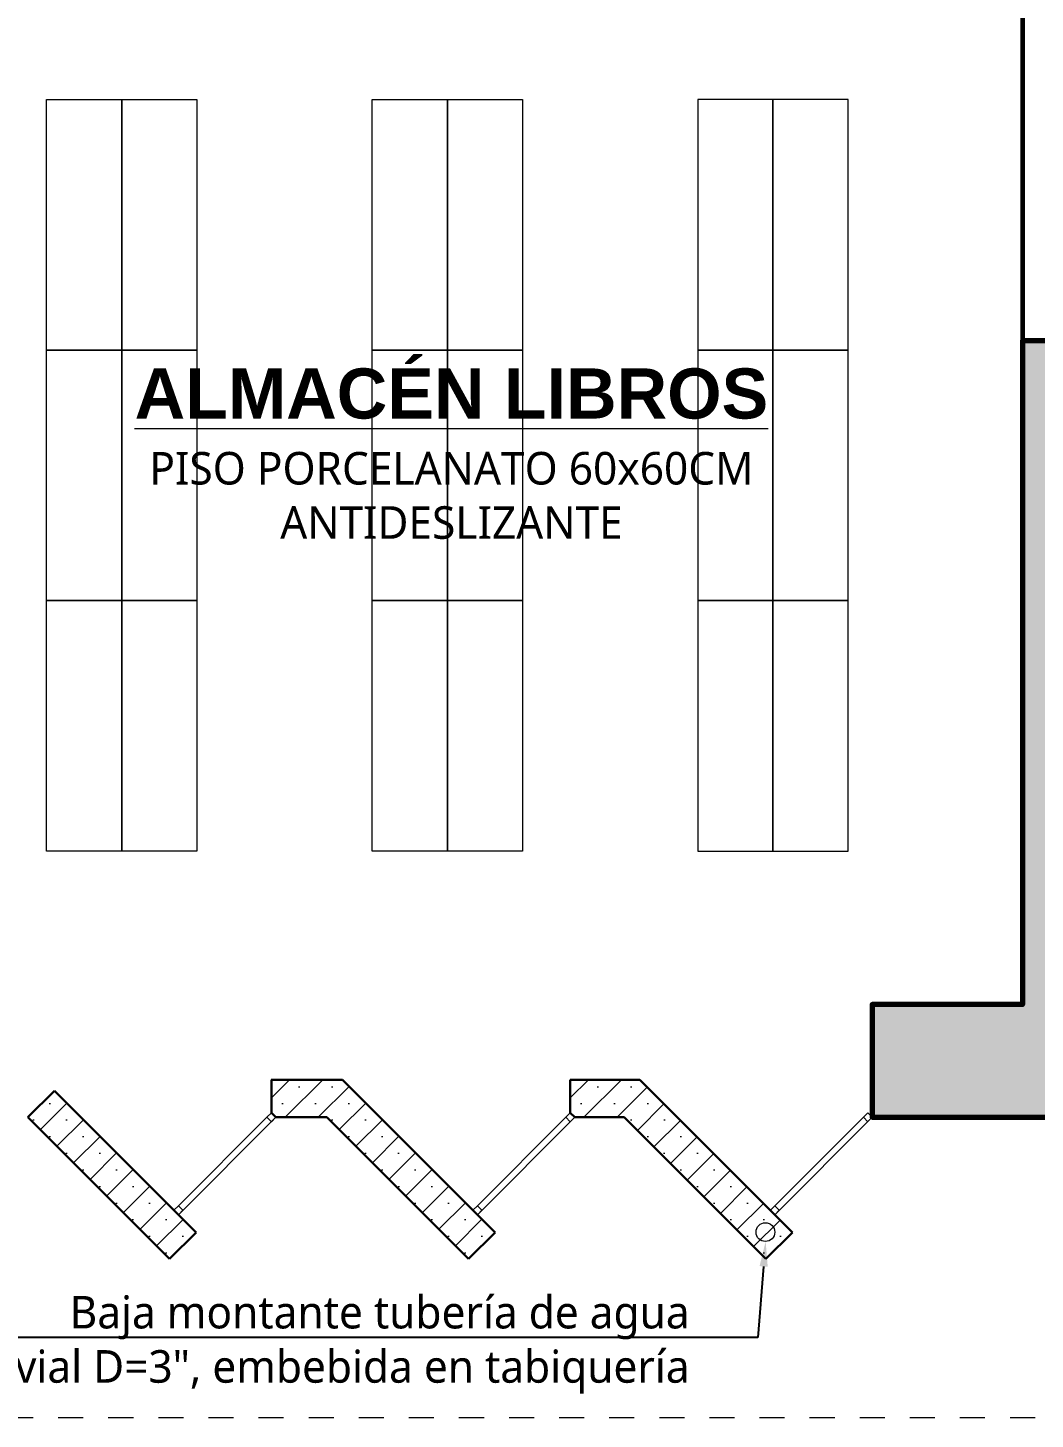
# Model space of a CAD drawing. Header units: millimetres. Extents: x 1 to 121, y 0 to 90.
# Drawn here: x 56.75 to 60.77, y 10.22 to 15.77 of the extents above; entities that cross this region are included whole.
import ezdxf
from ezdxf import colors
from ezdxf.entities.mleader import LeaderData, LeaderLine
from ezdxf.math import Vec2, Vec3

# ---------------------------------------------------------------- set-up
doc = ezdxf.new("R2010")
doc.units = ezdxf.units.MM
doc.linetypes.add('DASHED2', pattern=[0.375, 0.25, -0.125])
doc.linetypes.add('HIDDEN2', pattern=[0.1875, 0.125, -0.0625])
for name, color, linetype, lineweight in [('ArchiCAD Windows_Pen_No__3', 150, 'Continuous', 0), ('COLUMNAS 50', 32, 'Continuous', 70), ('Equipamiento SR', 23, 'Continuous', 0), ('GRAFO 0 BLANCO', 7, 'Continuous', 0), ('I.S. CANALETAS', 12, 'Continuous', 0), ('letras sr', 7, 'Continuous', 5), ('Muros el', 144, 'Continuous', 60), ('proyecciones', 1, 'DASHED2', 5), ('TABIQUERIA DE DRYWALL', 221, 'Continuous', 30), ('texturas 1', 251, 'Continuous', 5)]:
    doc.layers.add(name, color=color, linetype=linetype, lineweight=lineweight)
doc.styles.add('Generales', font='trebuc.ttf', dxfattribs={"height": 0.1})
doc.styles.add('Santa Rosa 1 50', font='trebuc.ttf')

msp = doc.modelspace()

# ---------------------------------------------------------------- hatches: boundary and pattern name
at = {"layer": 'GRAFO 0 BLANCO', "true_color": 0xc7c8ca}
h = msp.add_hatch(color=9, dxfattribs=at)
h.dxf.hatch_style = 1
h.paths.add_polyline_path([(60.1224, 11.8735), (60.7224, 11.8735), (60.7224, 14.5235), (60.9724, 14.5235), (60.9724, 11.4235), (60.1224, 11.4235)])
at = {"layer": 'texturas 1'}
h = msp.add_hatch(dxfattribs=at)
h.set_pattern_fill('SACNCR', color=256)
h.set_pattern_definition([(45, (267.44671, 22.74851), (-0.06629126, 0.06629126), []), (45, (267.513, 22.74851), (-0.06629126, 0.06629126), [0, -0.09375])])
h.paths.add_polyline_path([(56.8571, 11.5296), (56.751, 11.4235), (57.3167, 10.8578), (57.4228, 10.9639)])
h.paths.add_polyline_path([(58.9169, 11.5735), (58.9169, 11.4412), (58.9346, 11.4235), (59.1324, 11.4235), (59.6981, 10.8578), (59.8042, 10.9639), (59.1946, 11.5735)])
h.paths.add_polyline_path([(57.7233, 11.5735), (57.7233, 11.4412), (57.741, 11.4235), (57.9447, 11.4235), (58.5104, 10.8578), (58.6164, 10.9639), (58.0068, 11.5735)])

# ---------------------------------------------------------------- linework, layer by layer
at = {"layer": 'ArchiCAD Windows_Pen_No__3', "linetype": 'Continuous'}
for p, q in [((57.7233, 11.4412), (57.7056, 11.4235)), ((58.9169, 11.4412), (58.8993, 11.4235)), ((60.1047, 11.4412), (60.1224, 11.4236)), ((57.741, 11.4235), (57.3521, 11.0346)), ((57.7056, 11.4235), (57.3521, 11.07)), ((57.7056, 11.4235), (57.7233, 11.4058)), ((57.7233, 11.4058), (57.741, 11.4235)), ((58.9346, 11.4235), (58.5457, 11.0346)), ((58.8993, 11.4235), (58.5457, 11.07)), ((58.8993, 11.4235), (58.9169, 11.4058)), ((58.9169, 11.4058), (58.9346, 11.4235)), ((60.1224, 11.4235), (59.7335, 11.0346)), ((60.087, 11.4235), (59.7335, 11.0699)), ((60.1047, 11.4412), (60.087, 11.4235)), ((60.087, 11.4235), (60.1047, 11.4058)), ((57.3521, 11.07), (57.3344, 11.0523)), ((57.3521, 11.07), (57.3697, 11.0523)), ((58.5457, 11.07), (58.528, 11.0523)), ((58.5634, 11.0523), (58.5457, 11.07)), ((59.7335, 11.0699), (59.7158, 11.0523)), ((59.7511, 11.0523), (59.7335, 11.0699)), ((57.3344, 11.0523), (57.3521, 11.0346)), ((57.3521, 11.0346), (57.3697, 11.0523)), ((58.5457, 11.0346), (58.5634, 11.0523)), ((59.7335, 11.0346), (59.7158, 11.0523)), ((59.7335, 11.0346), (59.7511, 11.0523))]:
    msp.add_line(p, q, dxfattribs=at)
at = {"layer": 'COLUMNAS 50', "linetype": 'Continuous'}
msp.add_lwpolyline([(60.9724, 11.4235), (60.9724, 14.5235), (60.7224, 14.5235), (60.7224, 11.8735), (60.1224, 11.8735), (60.1224, 11.4235)], close=True, dxfattribs=at)
at = {"layer": 'Equipamiento SR'}
for points in [[(57.126, 15.486), (57.126, 14.486), (56.826, 14.486), (56.826, 15.486), (57.126, 15.486)], [(57.426, 15.486), (57.426, 14.486), (57.126, 14.486), (57.126, 15.486), (57.426, 15.486)], [(58.426, 15.486), (58.426, 14.486), (58.126, 14.486), (58.126, 15.486), (58.426, 15.486)], [(58.726, 15.486), (58.726, 14.486), (58.426, 14.486), (58.426, 15.486), (58.726, 15.486)], [(59.426, 15.486), (59.426, 14.486), (59.726, 14.486), (59.726, 15.486), (59.426, 15.486)], [(59.726, 15.486), (59.726, 14.486), (60.026, 14.486), (60.026, 15.486), (59.726, 15.486)], [(57.126, 14.486), (57.126, 13.486), (56.826, 13.486), (56.826, 14.486), (57.126, 14.486)], [(57.426, 14.486), (57.426, 13.486), (57.126, 13.486), (57.126, 14.486), (57.426, 14.486)], [(58.426, 14.486), (58.426, 13.486), (58.126, 13.486), (58.126, 14.486), (58.426, 14.486)], [(58.726, 14.486), (58.726, 13.486), (58.426, 13.486), (58.426, 14.486), (58.726, 14.486)], [(59.426, 14.486), (59.426, 13.486), (59.726, 13.486), (59.726, 14.486), (59.426, 14.486)], [(59.726, 14.486), (59.726, 13.486), (60.026, 13.486), (60.026, 14.486), (59.726, 14.486)], [(57.126, 13.486), (57.126, 12.486), (56.826, 12.486), (56.826, 13.486), (57.126, 13.486)], [(57.426, 13.486), (57.426, 12.486), (57.126, 12.486), (57.126, 13.486), (57.426, 13.486)], [(58.426, 13.486), (58.426, 12.486), (58.126, 12.486), (58.126, 13.486), (58.426, 13.486)], [(58.726, 13.486), (58.726, 12.486), (58.426, 12.486), (58.426, 13.486), (58.726, 13.486)], [(59.426, 13.486), (59.426, 12.486), (59.726, 12.486), (59.726, 13.486), (59.426, 13.486)], [(59.726, 13.486), (59.726, 12.486), (60.026, 12.486), (60.026, 13.486), (59.726, 13.486)]]:
    msp.add_lwpolyline(points, dxfattribs=at)
at = {"layer": 'I.S. CANALETAS'}
msp.add_circle((59.6957, 10.9651), 0.0375, dxfattribs=at)
at = {"layer": 'Muros el', "ltscale": 0.05}
msp.add_line((60.7224, 16.2485), (60.7224, 12.9735), dxfattribs=at)
at = {"layer": 'proyecciones', "linetype": 'HIDDEN2', "ltscale": 0.5}
msp.add_lwpolyline([(60.9724, 11.4235), (60.9724, 10.2235), (27.126, 10.2235), (27.126, 11.4235)], dxfattribs=at)
at = {"layer": 'TABIQUERIA DE DRYWALL'}
for p, q in [((57.7233, 11.4412), (57.7233, 11.5735)), ((58.9169, 11.5735), (59.1655, 11.5735)), ((59.1946, 11.5735), (58.9169, 11.5735)), ((58.9169, 11.4412), (58.9169, 11.5735)), ((57.741, 11.4235), (57.7233, 11.4412)), ((58.9346, 11.4235), (58.9169, 11.4412))]:
    msp.add_line(p, q, dxfattribs=at)
for points in [[(58.0068, 11.5735), (57.7224, 11.5735)], [(58.6164, 10.9639), (58.0068, 11.5735)], [(59.1946, 11.5735), (58.9169, 11.5735)], [(59.8042, 10.9639), (59.1946, 11.5735)], [(56.8571, 11.5296), (56.751, 11.4235)], [(57.4228, 10.9639), (56.8571, 11.5296)], [(56.751, 11.4235), (57.3167, 10.8578)], [(57.9447, 11.4235), (57.741, 11.4235)], [(57.9447, 11.4235), (58.5104, 10.8578)], [(58.9346, 11.4235), (59.1324, 11.4235)], [(59.1324, 11.4235), (59.6981, 10.8578)], [(57.3167, 10.8578), (57.4228, 10.9639)], [(58.5104, 10.8578), (58.6164, 10.9639)], [(59.6981, 10.8578), (59.8042, 10.9639)]]:
    msp.add_lwpolyline(points, dxfattribs=at)

# ---------------------------------------------------------------- texts
at = {"layer": 'letras sr', "insert": (56.1256, 14.4127), "char_height": 0.209, "attachment_point": 1, "style": 'Santa Rosa 1 50'}
msp.add_mtext_dynamic_manual_height_columns('\\pxqc;{\\fSwis721 Ex BT|b1|i0|c0|p34;\\H0.95694x;\\LALMACÉN LIBROS\\P\\fTrebuchet MS|b0|i0|c0|p34;\\H0.65x;\\lPISO PORCELANATO 60x60CM \\PANTIDESLIZANTE}', width=4.633349, gutter_width=1, heights=[0], dxfattribs=at)

# ---------------------------------------------------------------- leaders
at = {"layer": 'letras sr'}
ml = msp.add_multileader_mtext('Standard', dxfattribs=at)
ml.set_content('Baja montante tubería de agua\\Ppluvial D=3", embebida en tabiquería', color=256, style='Generales')
ml.set_leader_properties()
ml.build(insert=Vec2(0, 0))
ml.multileader.update_dxf_attribs({"text_right_attachment_type": 6, "dogleg_length": 0.36, "arrow_head_size": 0.1})
ctx = ml.context
ctx.base_point, ctx.char_height, ctx.arrow_head_size, ctx.landing_gap_size, ctx.plane_origin = Vec3(56.3351, 10.6272), 0.13, 0.1, 0.09, Vec3(59.4964, 10.3951)
ctx.right_attachment, ctx.text_align_type = 6, 2
notes = []
notes.append((ctx, [(1, (1, 1, 0), (59.6658, 10.5439), (-1, 0), 0.1826, [(0, [(59.6967, 10.9278)], 0, [])])]))
ctx.mtext.insert, ctx.mtext.alignment, ctx.mtext.flow_direction = Vec3(59.3932, 10.7106), 3, 5
for ctx, leaders in notes:
    for number, flags, end, landing, length, lines in leaders:
        leader = LeaderData()
        leader.index, (leader.has_last_leader_line, leader.has_dogleg_vector, leader.attachment_direction) = number, flags
        leader.last_leader_point, leader.dogleg_vector, leader.dogleg_length = Vec3(end), Vec3(landing), length
        for number, points, colour, breaks in lines:
            line = LeaderLine()
            line.index, line.vertices, line.color, line.breaks = number, Vec3.list(points), colors.encode_raw_color(colour), breaks
            leader.lines.append(line)
        ctx.leaders.append(leader)

doc.saveas('drawing.dxf')
